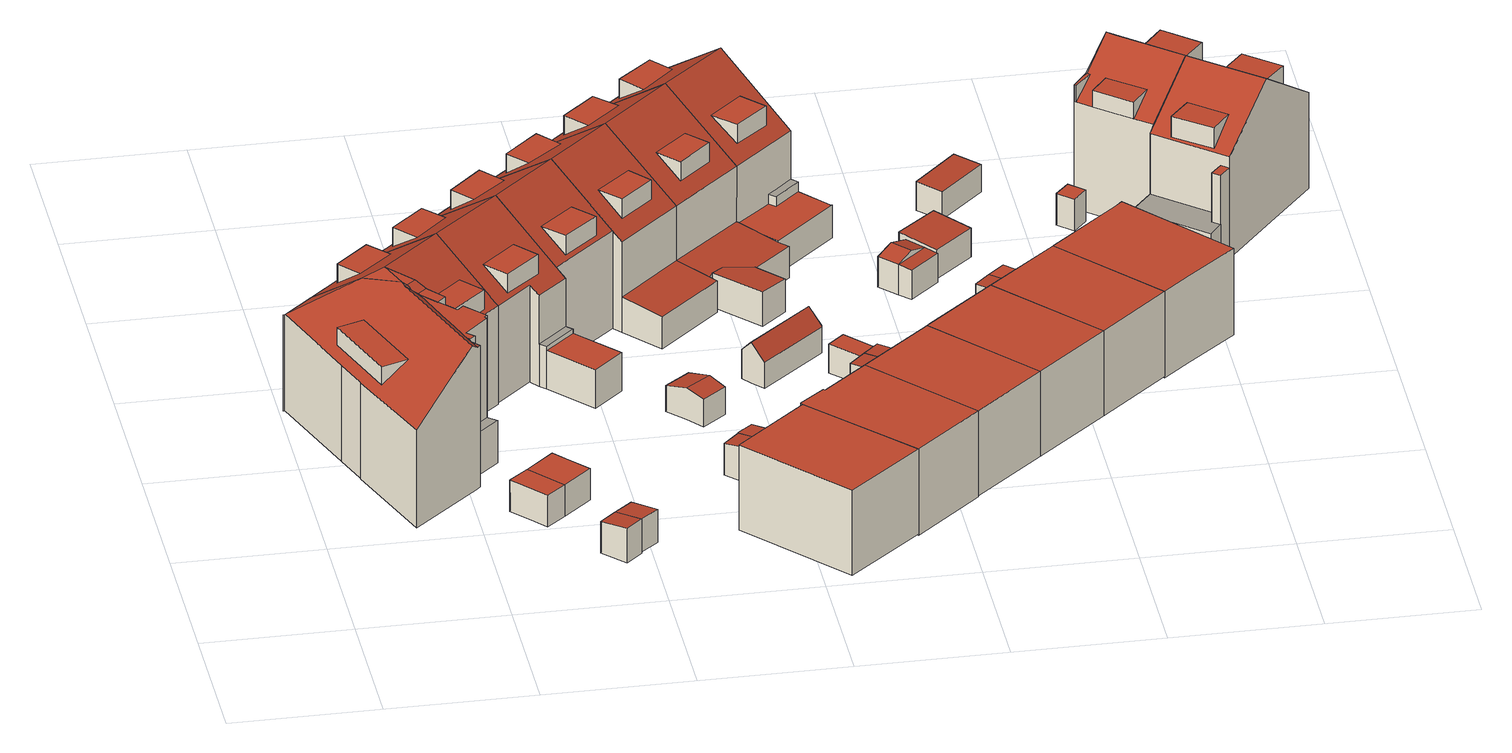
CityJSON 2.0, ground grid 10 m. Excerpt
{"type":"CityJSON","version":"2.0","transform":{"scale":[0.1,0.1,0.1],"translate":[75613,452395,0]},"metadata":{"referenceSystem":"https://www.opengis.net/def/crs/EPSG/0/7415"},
"CityObjects":{
"building1":{"type":"Building","attributes":{"Volume":797.19,"Dakoppervlakte":93.88,"Muuroppervlakte":385.9,"Vloeroppervlakte":90.24,"hoogte_Z_max_in_m_NAP":11.51,"GEB_DOEL":"woonfunctie","dateOfConstruction":"1925-01-01","measuredHeight":10.69},"children":["building1-1"],"geometry":[{"type":"Solid","lod":"2","boundaries":[[[[0,1,2,3,4,5,6,7,8,9,10,11,12,13,14,15,16,17,18,17,19,20,21,22,23]],[[24,25,26,27,28,29,30,31,32],[33,34,35,36]],[[37,38,39]],[[39,40,41,42,43,30,29,37]],[[41,44,45,46,47,48,49,50,42]],[[30,43,51]],[[51,31,30]],[[52,24,32,53,24]],[[54,55,56,57]],[[40,39,9,8]],[[8,7,55,44,41,40]],[[46,57,5,4,47]],[[48,47,4,3]],[[3,2,49,48]],[[2,1,50,49]],[[18,52,24,53,19,17]],[[52,18,17,16,25,24]],[[25,16,15,14,27,26]],[[27,14,13,28]],[[29,28,13,12,11,10,38,37]],[[9,39,38,10]],[[6,56,55,7]],[[5,57,56,6]],[[54,45,44,55]],[[45,54,57,46]],[[0,23,22,21,20,19,53,32,31,51,43,42,50,1]],[[58,59,34,33]],[[58,36,35,59]],[[59,35,34]],[[33,36,58]]]],"semantics":{"surfaces":[{"type":"GroundSurface"},{"type":"RoofSurface"},{"type":"OuterFloorSurface"},{"type":"WallSurface"}],"values":[[0,1,1,1,1,1,1,1,2,3,3,3,3,3,3,3,3,3,3,3,3,3,3,3,3,3,1,3,3,3]]}}]},
"building1-1":{"type":"BuildingInstallation","attributes":{"relationToConstruction":"outside"},"parents":["building1"],"geometry":[{"type":"MultiSurface","lod":"2","boundaries":[[[58,59,34,33]],[[58,36,35,59]],[[59,35,34]],[[33,36,58]]],"semantics":{"surfaces":[{"type":"RoofSurface"},{"type":"WallSurface"}],"values":[0,1,1,1]}}]},
"building2":{"type":"Building","attributes":{"Volume":562.42,"Dakoppervlakte":61.19,"Muuroppervlakte":282.62,"Vloeroppervlakte":61.86,"hoogte_Z_max_in_m_NAP":11.51,"GEB_DOEL":"woonfunctie","dateOfConstruction":"1925-01-01","measuredHeight":10.67},"children":["building2-1","building2-2"],"geometry":[{"type":"Solid","lod":"2","boundaries":[[[[23,22,21,20,19,60,61,62,63,64,0]],[[42,65,43]],[[65,66,67,51,43]],[[66,65,42,68,69]],[[70,71,72,73,74,75],[76,77,78,79]],[[31,75,32]],[[75,31,51,67]],[[75,74,80,53,32],[81,82,83,84]],[[42,0,64,68]],[[64,63,72,69,68]],[[63,62,73,72]],[[61,74,73,62]],[[51,31,21,22]],[[60,80,74,61]],[[19,53,80,60]],[[20,32,53,19]],[[43,51,22,23]],[[72,71,66,69]],[[71,70,67,66]],[[70,75,67]],[[43,23,0,42]],[[20,21,31,32]],[[85,76,79,86]],[[86,79,78]],[[85,86,78,77]],[[77,76,85]],[[81,84,87,88]],[[87,83,82,88]],[[82,81,88]],[[87,84,83]]]],"semantics":{"surfaces":[{"type":"GroundSurface"},{"type":"RoofSurface"},{"type":"WallSurface"}],"values":[[0,1,1,1,1,1,1,1,2,2,2,2,2,2,2,2,2,2,2,2,2,2,1,2,2,2,1,2,2,2]]}}]},
"building2-1":{"type":"BuildingInstallation","attributes":{"relationToConstruction":"outside"},"parents":["building2"],"geometry":[{"type":"MultiSurface","lod":"2","boundaries":[[[85,76,79,86]],[[86,79,78]],[[85,86,78,77]],[[77,76,85]]],"semantics":{"surfaces":[{"type":"RoofSurface"},{"type":"WallSurface"}],"values":[0,1,1,1]}}]},
"building2-2":{"type":"BuildingInstallation","attributes":{"relationToConstruction":"outside"},"parents":["building2"],"geometry":[{"type":"MultiSurface","lod":"2","boundaries":[[[81,84,87,88]],[[87,83,82,88]],[[82,81,88]],[[87,84,83]]],"semantics":{"surfaces":[{"type":"RoofSurface"},{"type":"WallSurface"}],"values":[0,1,1,1]}}]},
"building3":{"type":"Building","attributes":{"Volume":11.45,"Dakoppervlakte":5.06,"Muuroppervlakte":21.21,"Vloeroppervlakte":5.06,"hoogte_Z_max_in_m_NAP":3.1,"GEB_DOEL":"onbekend","dateOfConstruction":"1925-01-01","measuredHeight":2.26},"geometry":[{"type":"MultiSurface","lod":"2","boundaries":[[[89,90,91,92,93]],[[94,95,96,97,98]],[[90,94,98,91]],[[89,95,94,90]],[[95,89,93,92,97]],[[92,91,98,97]]],"semantics":{"surfaces":[{"type":"GroundSurface"},{"type":"RoofSurface"},{"type":"WallSurface"}],"values":[0,1,2,2,2,2]}}]},
"building4":{"type":"Building","attributes":{"Volume":17.36,"Dakoppervlakte":7.58,"Muuroppervlakte":25.32,"Vloeroppervlakte":7.58,"hoogte_Z_max_in_m_NAP":3.1,"GEB_DOEL":"onbekend","dateOfConstruction":"1925-01-01","measuredHeight":2.29},"geometry":[{"type":"Solid","lod":"2","boundaries":[[[[99,91,90,100,101]],[[98,102,103,104,94]],[[100,90,94,104]],[[90,91,98,94]],[[91,99,102,98]],[[102,99,101,100,104,103]]]],"semantics":{"surfaces":[{"type":"GroundSurface"},{"type":"RoofSurface"},{"type":"WallSurface"}],"values":[[0,1,2,2,2,2]]}}]},
"building5":{"type":"Building","attributes":{"Volume":7.4,"Dakoppervlakte":3.16,"Muuroppervlakte":16.95,"Vloeroppervlakte":3.14,"hoogte_Z_max_in_m_NAP":3.44,"GEB_DOEL":"onbekend","dateOfConstruction":"1925-01-01","measuredHeight":2.49},"geometry":[{"type":"Solid","lod":"2","boundaries":[[[[105,106,107,108]],[[109,110,111,112]],[[105,108,110,109]],[[110,108,107,111]],[[106,112,111,107]],[[106,105,109,112]]]],"semantics":{"surfaces":[{"type":"GroundSurface"},{"type":"RoofSurface"},{"type":"WallSurface"}],"values":[[0,1,2,2,2,2]]}}]},
"building6":{"type":"Building","attributes":{"Volume":7.31,"Dakoppervlakte":3.16,"Muuroppervlakte":16.76,"Vloeroppervlakte":3.14,"hoogte_Z_max_in_m_NAP":3.44,"GEB_DOEL":"onbekend","dateOfConstruction":"1925-01-01","measuredHeight":2.47},"geometry":[{"type":"Solid","lod":"2","boundaries":[[[[113,114,115,116]],[[112,117,118,109]],[[113,116,117,112]],[[116,115,118,117]],[[118,115,114,109]],[[109,114,113,112]]]],"semantics":{"surfaces":[{"type":"GroundSurface"},{"type":"RoofSurface"},{"type":"WallSurface"}],"values":[[0,1,2,2,2,2]]}}]},
"building7":{"type":"Building","attributes":{"Volume":586.95,"Dakoppervlakte":72.26,"Muuroppervlakte":296.05,"Vloeroppervlakte":74.34,"hoogte_Z_max_in_m_NAP":11.51,"GEB_DOEL":"woonfunctie","dateOfConstruction":"1925-01-01","measuredHeight":10.62},"children":["building7-1","building7-2"],"geometry":[{"type":"Solid","lod":"2","boundaries":[[[[119,120,121,122,123,124,125,126,127,128,129,130,131,132]],[[133,134,74,73,135,136,137],[138,139,140,141]],[[74,134,142,143,80],[144,145,146,147]],[[148,149,150,151]],[[152,153,154,155]],[[142,129,128,127,80,143]],[[74,80,127,126,125,73]],[[124,123,152,136,135]],[[132,131,133,137,155]],[[131,130,134,133]],[[121,120,150,149]],[[130,129,142,134]],[[121,149,148,122]],[[155,154,151,119,132]],[[153,152,123,122,148]],[[154,153,148,151]],[[155,137,136,152]],[[150,120,119,151]],[[73,125,124,135]],[[156,141,140,157]],[[157,140,139]],[[139,138,156,157]],[[156,138,141]],[[158,144,147,159]],[[159,147,146]],[[158,159,146,145]],[[158,145,144]]]],"semantics":{"surfaces":[{"type":"GroundSurface"},{"type":"RoofSurface"},{"type":"OuterFloorSurface"},{"type":"WallSurface"}],"values":[[0,1,1,1,2,3,3,3,3,3,3,3,3,3,3,3,3,3,3,1,3,3,3,1,3,3,3]]}}]},
"building7-1":{"type":"BuildingInstallation","attributes":{"relationToConstruction":"outside"},"parents":["building7"],"geometry":[{"type":"MultiSurface","lod":"2","boundaries":[[[156,141,140,157]],[[157,140,139]],[[139,138,156,157]],[[156,138,141]]],"semantics":{"surfaces":[{"type":"RoofSurface"},{"type":"WallSurface"}],"values":[0,1,1,1]}}]},
"building7-2":{"type":"BuildingInstallation","attributes":{"relationToConstruction":"outside"},"parents":["building7"],"geometry":[{"type":"MultiSurface","lod":"2","boundaries":[[[158,144,147,159]],[[159,147,146]],[[158,159,146,145]],[[158,145,144]]],"semantics":{"surfaces":[{"type":"RoofSurface"},{"type":"WallSurface"}],"values":[0,1,1,1]}}]},
"building8":{"type":"Building","attributes":{"Volume":515.43,"Dakoppervlakte":56.52,"Muuroppervlakte":257.95,"Vloeroppervlakte":57.56,"hoogte_Z_max_in_m_NAP":11.51,"GEB_DOEL":"woonfunctie","dateOfConstruction":"1925-01-01","measuredHeight":10.62},"children":["building8-1","building8-2"],"geometry":[{"type":"Solid","lod":"2","boundaries":[[[[160,161,162,131,130,129]],[[163,164,142,134],[165,166,167,168]],[[134,133,169,163],[170,171,172,173]],[[169,133,131,162]],[[169,162,161,163]],[[134,142,129,130,131,133]],[[129,142,164,160]],[[161,160,164,163]],[[165,168,174,175]],[[167,166,175,174]],[[166,165,175]],[[174,168,167]],[[173,176,177,170]],[[176,173,172]],[[172,171,177,176]],[[177,171,170]]]],"semantics":{"surfaces":[{"type":"GroundSurface"},{"type":"RoofSurface"},{"type":"WallSurface"}],"values":[[0,1,1,2,2,2,2,2,1,2,2,2,1,2,2,2]]}}]},
"building8-1":{"type":"BuildingInstallation","attributes":{"relationToConstruction":"outside"},"parents":["building8"],"geometry":[{"type":"MultiSurface","lod":"2","boundaries":[[[165,168,174,175]],[[167,166,175,174]],[[166,165,175]],[[174,168,167]]],"semantics":{"surfaces":[{"type":"RoofSurface"},{"type":"WallSurface"}],"values":[0,1,1,1]}}]},
"building8-2":{"type":"BuildingInstallation","attributes":{"relationToConstruction":"outside"},"parents":["building8"],"geometry":[{"type":"MultiSurface","lod":"2","boundaries":[[[173,176,177,170]],[[176,173,172]],[[172,171,177,176]],[[177,171,170]]],"semantics":{"surfaces":[{"type":"RoofSurface"},{"type":"WallSurface"}],"values":[0,1,1,1]}}]},
"building9":{"type":"Building","attributes":{"Volume":7.68,"Dakoppervlakte":3.23,"Muuroppervlakte":17.48,"Vloeroppervlakte":3.21,"hoogte_Z_max_in_m_NAP":3.45,"GEB_DOEL":"onbekend","dateOfConstruction":"1925-01-01","measuredHeight":2.52},"geometry":[{"type":"Solid","lod":"2","boundaries":[[[[178,179,180,181]],[[182,183,184,185]],[[181,183,182,178]],[[183,181,180,184]],[[179,185,184,180]],[[179,178,182,185]]]],"semantics":{"surfaces":[{"type":"GroundSurface"},{"type":"RoofSurface"},{"type":"WallSurface"}],"values":[[0,1,2,2,2,2]]}}]},
"building10":{"type":"Building","attributes":{"Volume":13.86,"Dakoppervlakte":6.68,"Muuroppervlakte":21.24,"Vloeroppervlakte":6.46,"hoogte_Z_max_in_m_NAP":3.13,"GEB_DOEL":"onbekend","dateOfConstruction":"1925-01-01","measuredHeight":2.35},"geometry":[{"type":"Solid","lod":"2","boundaries":[[[[186,187,188,189,190,191]],[[192,193,194,195]],[[196,197,194,193]],[[186,197,196,187]],[[192,195,190,189]],[[188,193,192,189]],[[197,186,191,190,195,194]],[[188,187,196,193]]]],"semantics":{"surfaces":[{"type":"GroundSurface"},{"type":"RoofSurface"},{"type":"WallSurface"}],"values":[[0,1,1,2,2,2,2,2]]}}]},
"building11":{"type":"Building","attributes":{"Volume":367.66,"Dakoppervlakte":58.71,"Muuroppervlakte":194.77,"Vloeroppervlakte":58.71,"hoogte_Z_max_in_m_NAP":7.23,"GEB_DOEL":"woonfunctie","dateOfConstruction":"1925-01-01","measuredHeight":6.26},"geometry":[{"type":"Solid","lod":"2","boundaries":[[[[198,199,200,201,202]],[[203,204,205,206,207]],[[202,201,206,205]],[[203,199,198,204]],[[202,205,204,198]],[[201,200,199,203,207,206]]]],"semantics":{"surfaces":[{"type":"GroundSurface"},{"type":"RoofSurface"},{"type":"WallSurface"}],"values":[[0,1,2,2,2,2]]}}]},
"building12":{"type":"Building","attributes":{"Volume":572.37,"Dakoppervlakte":77.19,"Muuroppervlakte":277.57,"Vloeroppervlakte":77.88,"hoogte_Z_max_in_m_NAP":11.51,"GEB_DOEL":"woonfunctie","dateOfConstruction":"1925-01-01","measuredHeight":10.62},"children":["building12-1","building12-2"],"geometry":[{"type":"Solid","lod":"2","boundaries":[[[[208,209,210,211,212,162,161,160,213,214]],[[215,216,164,163],[217,218,219,220]],[[163,169,221,222,215],[223,224,225,226]],[[227,228,229,230,231]],[[160,164,216,213]],[[164,160,161,163]],[[227,212,211,228]],[[229,228,211,210]],[[162,212,227,221,169]],[[230,209,208,231]],[[231,222,221,227]],[[229,210,209,230]],[[162,169,163,161]],[[222,231,208,214,213,216,215]],[[232,217,220,233]],[[233,220,219]],[[232,233,219,218]],[[232,218,217]],[[226,234,235,223]],[[234,226,225]],[[225,224,235,234]],[[224,223,235]]]],"semantics":{"surfaces":[{"type":"GroundSurface"},{"type":"RoofSurface"},{"type":"WallSurface"}],"values":[[0,1,1,1,2,2,2,2,2,2,2,2,2,2,1,2,2,2,1,2,2,2]]}}]},
"building12-1":{"type":"BuildingInstallation","attributes":{"relationToConstruction":"outside"},"parents":["building12"],"geometry":[{"type":"MultiSurface","lod":"2","boundaries":[[[232,217,220,233]],[[233,220,219]],[[232,233,219,218]],[[232,218,217]]],"semantics":{"surfaces":[{"type":"RoofSurface"},{"type":"WallSurface"}],"values":[0,1,1,1]}}]},
"building12-2":{"type":"BuildingInstallation","attributes":{"relationToConstruction":"outside"},"parents":["building12"],"geometry":[{"type":"MultiSurface","lod":"2","boundaries":[[[226,234,235,223]],[[234,226,225]],[[225,224,235,234]],[[224,223,235]]],"semantics":{"surfaces":[{"type":"RoofSurface"},{"type":"WallSurface"}],"values":[0,1,1,1]}}]},
"building13":{"type":"Building","attributes":{"Volume":382.63,"Dakoppervlakte":65.93,"Muuroppervlakte":221.67,"Vloeroppervlakte":69.33,"hoogte_Z_max_in_m_NAP":7.23,"GEB_DOEL":"woonfunctie","dateOfConstruction":"1925-01-01","measuredHeight":6.36},"geometry":[{"type":"Solid","lod":"2","boundaries":[[[[178,236,237,238,239,240,241,242,243,244,245,246,247,248,179,249]],[[250,251,252,253,254,204,203]],[[255,256,257,258,259,260]],[[261,260,259,262]],[[263,264,182,265,266]],[[203,204,254,262,247,246,245]],[[203,245,244,250]],[[250,244,243,251]],[[251,243,242,252]],[[253,252,242,241,261]],[[261,241,240,239,255,260]],[[256,255,239,238]],[[257,249,179,258]],[[179,248,259,258]],[[182,178,249,257,265]],[[266,256,238,237,263]],[[236,264,263,237]],[[236,178,182,264]],[[266,265,257,256]],[[254,253,261,262]],[[262,259,248,247]]]],"semantics":{"surfaces":[{"type":"GroundSurface"},{"type":"RoofSurface"},{"type":"WallSurface"}],"values":[[0,1,1,1,1,2,2,2,2,2,2,2,2,2,2,2,2,2,2,2,2]]}}]},
"building14":{"type":"Building","attributes":{"Volume":665.83,"Dakoppervlakte":98.69,"Muuroppervlakte":302.09,"Vloeroppervlakte":97.66,"hoogte_Z_max_in_m_NAP":11.51,"GEB_DOEL":"woonfunctie","dateOfConstruction":"1925-01-01","measuredHeight":10.61},"children":["building14-1","building14-2"],"geometry":[{"type":"Solid","lod":"2","boundaries":[[[[214,213,267,268,269,270,271,272,273,274,275,209,208]],[[215,222,276,277],[278,279,280,281]],[[277,282,216,215],[283,284,285,286]],[[230,287,288,289,290,291,292,231]],[[293,294,295,288,296]],[[215,216,213,214,208,231,222]],[[276,292,269,268,277]],[[231,208,209,230]],[[290,289,272,271]],[[271,270,291,290]],[[291,270,269,292]],[[296,287,275,274,293]],[[213,216,282,267]],[[295,294,273,272,289]],[[295,289,288]],[[288,287,296]],[[292,276,222,231]],[[274,273,294,293]],[[268,267,282,277]],[[209,275,287,230]],[[278,281,297,298]],[[297,281,280]],[[298,297,280,279]],[[298,279,278]],[[283,286,299,300]],[[299,286,285]],[[285,284,300,299]],[[284,283,300]]]],"semantics":{"surfaces":[{"type":"GroundSurface"},{"type":"RoofSurface"},{"type":"WallSurface"}],"values":[[0,1,1,1,1,2,2,2,2,2,2,2,2,2,2,2,2,2,2,2,1,2,2,2,1,2,2,2]]}}]},
"building14-1":{"type":"BuildingInstallation","attributes":{"relationToConstruction":"outside"},"parents":["building14"],"geometry":[{"type":"MultiSurface","lod":"2","boundaries":[[[278,281,297,298]],[[297,281,280]],[[298,297,280,279]],[[298,279,278]]],"semantics":{"surfaces":[{"type":"RoofSurface"},{"type":"WallSurface"}],"values":[0,1,1,1]}}]},
"building14-2":{"type":"BuildingInstallation","attributes":{"relationToConstruction":"outside"},"parents":["building14"],"geometry":[{"type":"MultiSurface","lod":"2","boundaries":[[[283,286,299,300]],[[299,286,285]],[[285,284,300,299]],[[284,283,300]]],"semantics":{"surfaces":[{"type":"RoofSurface"},{"type":"WallSurface"}],"values":[0,1,1,1]}}]},
"building15":{"type":"Building","attributes":{"Volume":26.99,"Dakoppervlakte":14.9,"Muuroppervlakte":32.66,"Vloeroppervlakte":10.81,"hoogte_Z_max_in_m_NAP":3.76,"GEB_DOEL":"onbekend","dateOfConstruction":"1925-01-01","measuredHeight":2.96},"geometry":[{"type":"Solid","lod":"2","boundaries":[[[[301,302,303,304,305,306]],[[307,308,309,310,311]],[[312,310,309,313]],[[303,302,312,313]],[[306,305,307,311]],[[309,308,307,305,304]],[[301,306,311,310,312,302]],[[304,303,313,309]]]],"semantics":{"surfaces":[{"type":"GroundSurface"},{"type":"RoofSurface"},{"type":"WallSurface"}],"values":[[0,1,1,2,2,2,2,2]]}}]},
"building16":{"type":"Building","attributes":{"Volume":8.24,"Dakoppervlakte":3.65,"Muuroppervlakte":17.49,"Vloeroppervlakte":3.63,"hoogte_Z_max_in_m_NAP":3.38,"GEB_DOEL":"onbekend","dateOfConstruction":"1925-01-01","measuredHeight":2.38},"geometry":[{"type":"Solid","lod":"2","boundaries":[[[[314,315,316,317]],[[318,319,320,321]],[[314,317,319,318]],[[320,319,317,316]],[[315,321,320,316]],[[314,318,321,315]]]],"semantics":{"surfaces":[{"type":"GroundSurface"},{"type":"RoofSurface"},{"type":"WallSurface"}],"values":[[0,1,2,2,2,2]]}}]},
"building17":{"type":"Building","attributes":{"Volume":16.43,"Dakoppervlakte":7.31,"Muuroppervlakte":29.77,"Vloeroppervlakte":7.29,"hoogte_Z_max_in_m_NAP":3.38,"GEB_DOEL":"onbekend","dateOfConstruction":"1925-01-01","measuredHeight":2.55},"geometry":[{"type":"Solid","lod":"2","boundaries":[[[[322,323,324,325,326,327]],[[328,329,330,331]],[[318,321,332,333]],[[328,325,324,329]],[[329,324,323,330]],[[330,323,322,331]],[[322,318,331]],[[321,318,322,327]],[[327,326,332,321]],[[325,328,333,332,326]],[[331,318,333,328]]]],"semantics":{"surfaces":[{"type":"GroundSurface"},{"type":"RoofSurface"},{"type":"WallSurface"}],"values":[[0,1,1,2,2,2,2,2,2,2,2]]}}]},
"building18":{"type":"Building","attributes":{"Volume":579.61,"Dakoppervlakte":76.73,"Muuroppervlakte":281.1,"Vloeroppervlakte":78.54,"hoogte_Z_max_in_m_NAP":11.51,"GEB_DOEL":"woonfunctie","dateOfConstruction":"1925-01-01","measuredHeight":10.64},"children":["building18-1","building18-2"],"geometry":[{"type":"Solid","lod":"2","boundaries":[[[[334,335,336,337,270,269,268,267,338,339]],[[340,277,276,341],[342,343,344,345]],[[340,346,282,277],[347,348,349,350]],[[351,352,353,354,355,356,357]],[[358,359,360,361]],[[338,267,282,346]],[[362,334,339,340,341,361]],[[352,269,270,353]],[[354,353,270,337]],[[354,337,336,355]],[[339,338,346,340]],[[360,356,362,361]],[[359,358,351,357]],[[356,360,359,357]],[[276,352,351,358,361,341]],[[355,336,335,334,362,356]],[[277,282,267,268,269,352,276]],[[342,345,363,364]],[[363,345,344]],[[344,343,364,363]],[[364,343,342]],[[347,350,365,366]],[[365,350,349]],[[366,365,349,348]],[[348,347,366]]]],"semantics":{"surfaces":[{"type":"GroundSurface"},{"type":"RoofSurface"},{"type":"OuterFloorSurface"},{"type":"WallSurface"}],"values":[[0,1,1,1,2,3,3,3,3,3,3,3,3,3,3,3,3,1,3,3,3,1,3,3,3]]}}]},
"building18-1":{"type":"BuildingInstallation","attributes":{"relationToConstruction":"outside"},"parents":["building18"],"geometry":[{"type":"MultiSurface","lod":"2","boundaries":[[[342,345,363,364]],[[363,345,344]],[[344,343,364,363]],[[364,343,342]]],"semantics":{"surfaces":[{"type":"RoofSurface"},{"type":"WallSurface"}],"values":[0,1,1,1]}}]},
"building18-2":{"type":"BuildingInstallation","attributes":{"relationToConstruction":"outside"},"parents":["building18"],"geometry":[{"type":"MultiSurface","lod":"2","boundaries":[[[347,350,365,366]],[[365,350,349]],[[366,365,349,348]],[[348,347,366]]],"semantics":{"surfaces":[{"type":"RoofSurface"},{"type":"WallSurface"}],"values":[0,1,1,1]}}]},
"building19":{"type":"Building","attributes":{"Volume":353.95,"Dakoppervlakte":56.6,"Muuroppervlakte":191.51,"Vloeroppervlakte":56.6,"hoogte_Z_max_in_m_NAP":7.23,"GEB_DOEL":"woonfunctie","dateOfConstruction":"1925-01-01","measuredHeight":6.25},"geometry":[{"type":"Solid","lod":"2","boundaries":[[[[367,368,369,370]],[[250,371,372,251]],[[371,250,367,370]],[[369,372,371,370]],[[368,251,372,369]],[[251,368,367,250]]]],"semantics":{"surfaces":[{"type":"GroundSurface"},{"type":"RoofSurface"},{"type":"WallSurface"}],"values":[[0,1,2,2,2,2]]}}]},
"building20":{"type":"Building","attributes":{"Volume":360.31,"Dakoppervlakte":57.75,"Muuroppervlakte":192.6,"Vloeroppervlakte":57.75,"hoogte_Z_max_in_m_NAP":7.23,"GEB_DOEL":"woonfunctie","dateOfConstruction":"1925-01-01","measuredHeight":6.24},"geometry":[{"type":"Solid","lod":"2","boundaries":[[[[370,369,373,374,375]],[[376,372,371,377,378]],[[370,375,377,371]],[[374,378,377,375]],[[378,374,373,369,372,376]],[[369,370,371,372]]]],"semantics":{"surfaces":[{"type":"GroundSurface"},{"type":"RoofSurface"},{"type":"WallSurface"}],"values":[[0,1,2,2,2,2]]}}]},
"building21":{"type":"Building","attributes":{"Volume":16.54,"Dakoppervlakte":7.21,"Muuroppervlakte":24.54,"Vloeroppervlakte":7.05,"hoogte_Z_max_in_m_NAP":3.38,"GEB_DOEL":"onbekend","dateOfConstruction":"1925-01-01","measuredHeight":2.62},"geometry":[{"type":"Solid","lod":"2","boundaries":[[[[379,380,381,382,383,384,385]],[[386,387,388,389]],[[390,391,392,388]],[[390,387,393,391]],[[380,379,389,388]],[[385,386,389,379]],[[381,392,391,382]],[[381,380,388,392]],[[387,384,383,393]],[[383,382,391,393]],[[387,390,388]],[[386,385,384,387]]]],"semantics":{"surfaces":[{"type":"GroundSurface"},{"type":"RoofSurface"},{"type":"WallSurface"}],"values":[[0,1,1,1,2,2,2,2,2,2,2,2]]}}]},
"building22":{"type":"Building","attributes":{"Volume":22.57,"Dakoppervlakte":10.3,"Muuroppervlakte":28.24,"Vloeroppervlakte":10.26,"hoogte_Z_max_in_m_NAP":3.14,"GEB_DOEL":"onbekend","dateOfConstruction":"1925-01-01","measuredHeight":2.34},"geometry":[{"type":"Solid","lod":"2","boundaries":[[[[394,395,396,397]],[[398,399,400,401]],[[398,396,395,399]],[[394,400,399,395]],[[400,394,397,401]],[[401,397,396,398]]]],"semantics":{"surfaces":[{"type":"GroundSurface"},{"type":"RoofSurface"},{"type":"WallSurface"}],"values":[[0,1,2,2,2,2]]}}]},
"building23":{"type":"Building","attributes":{"Volume":7.51,"Dakoppervlakte":3.3,"Muuroppervlakte":16.95,"Vloeroppervlakte":3.29,"hoogte_Z_max_in_m_NAP":3.34,"GEB_DOEL":"onbekend","dateOfConstruction":"1925-01-01","measuredHeight":2.37},"geometry":[{"type":"Solid","lod":"2","boundaries":[[[[402,403,404,405]],[[406,407,408,409]],[[404,403,407,406]],[[408,407,403,402]],[[405,409,408,402]],[[405,404,406,409]]]],"semantics":{"surfaces":[{"type":"GroundSurface"},{"type":"RoofSurface"},{"type":"WallSurface"}],"values":[[0,1,2,2,2,2]]}}]},
"building24":{"type":"Building","attributes":{"Volume":353.43,"Dakoppervlakte":56.51,"Muuroppervlakte":191.33,"Vloeroppervlakte":56.51,"hoogte_Z_max_in_m_NAP":7.23,"GEB_DOEL":"woonfunctie","dateOfConstruction":"1925-01-01","measuredHeight":6.25},"geometry":[{"type":"Solid","lod":"2","boundaries":[[[[410,411,375,374]],[[412,378,377,413]],[[413,377,375,411]],[[413,411,410,412]],[[374,378,412,410]],[[378,374,375,377]]]],"semantics":{"surfaces":[{"type":"GroundSurface"},{"type":"RoofSurface"},{"type":"WallSurface"}],"values":[[0,1,2,2,2,2]]}}]},
"building25":{"type":"Building","attributes":{"Volume":7.8,"Dakoppervlakte":3.3,"Muuroppervlakte":17.62,"Vloeroppervlakte":3.29,"hoogte_Z_max_in_m_NAP":3.34,"GEB_DOEL":"onbekend","dateOfConstruction":"1925-01-01","measuredHeight":2.46},"geometry":[{"type":"Solid","lod":"2","boundaries":[[[[414,415,416,417]],[[406,409,418,419]],[[409,406,414,417]],[[417,416,418,409]],[[418,416,415,419]],[[415,414,406,419]]]],"semantics":{"surfaces":[{"type":"GroundSurface"},{"type":"RoofSurface"},{"type":"WallSurface"}],"values":[[0,1,2,2,2,2]]}}]},
"building26":{"type":"Building","attributes":{"Volume":17.66,"Dakoppervlakte":8.56,"Muuroppervlakte":25.65,"Vloeroppervlakte":8.55,"hoogte_Z_max_in_m_NAP":3.01,"GEB_DOEL":"onbekend","dateOfConstruction":"1925-01-01","measuredHeight":2.13},"geometry":[{"type":"Solid","lod":"2","boundaries":[[[[420,421,422,423]],[[424,425,426,427]],[[425,424,420,423]],[[423,422,426,425]],[[426,422,421,427]],[[421,420,424,427]]]],"semantics":{"surfaces":[{"type":"GroundSurface"},{"type":"RoofSurface"},{"type":"WallSurface"}],"values":[[0,1,2,2,2,2]]}}]},
"building27":{"type":"Building","attributes":{"Volume":393.9,"Dakoppervlakte":62.31,"Muuroppervlakte":201.45,"Vloeroppervlakte":62.31,"hoogte_Z_max_in_m_NAP":7.23,"GEB_DOEL":"woonfunctie","dateOfConstruction":"1925-01-01","measuredHeight":6.32},"geometry":[{"type":"Solid","lod":"2","boundaries":[[[[428,429,430,431,432,433,434,435]],[[436,412,413,437,438,439,440,441]],[[437,413,432,431,430,429,439,438]],[[439,429,428,440]],[[433,412,436,441,440,428,435,434]],[[433,432,413,412]]]],"semantics":{"surfaces":[{"type":"GroundSurface"},{"type":"RoofSurface"},{"type":"WallSurface"}],"values":[[0,1,2,2,2,2]]}}]},
"building28":{"type":"Building","attributes":{"Volume":4.38,"Dakoppervlakte":1.87,"Muuroppervlakte":12.79,"Vloeroppervlakte":1.87,"hoogte_Z_max_in_m_NAP":3.31,"GEB_DOEL":"onbekend","dateOfConstruction":"1925-01-01","measuredHeight":2.33},"geometry":[{"type":"Solid","lod":"2","boundaries":[[[[442,443,444,445]],[[446,447,448,449]],[[444,447,446,445]],[[444,443,448,447]],[[442,449,448,443]],[[442,445,446,449]]]],"semantics":{"surfaces":[{"type":"GroundSurface"},{"type":"RoofSurface"},{"type":"WallSurface"}],"values":[[0,1,2,2,2,2]]}}]},
"building29":{"type":"Building","attributes":{"Volume":8.51,"Dakoppervlakte":3.32,"Muuroppervlakte":24.81,"Vloeroppervlakte":3.32,"hoogte_Z_max_in_m_NAP":3.49,"GEB_DOEL":"onbekend","dateOfConstruction":"2014-01-01","measuredHeight":2.56},"geometry":[{"type":"Solid","lod":"2","boundaries":[[[[450,451,452,453]],[[454,455,456,457]],[[455,454,450,453]],[[453,452,456,455]],[[457,456,452,451]],[[457,451,450,454]]]],"semantics":{"surfaces":[{"type":"GroundSurface"},{"type":"RoofSurface"},{"type":"WallSurface"}],"values":[[0,1,2,2,2,2]]}}]},
"building30":{"type":"Building","attributes":{"Volume":496.37,"Dakoppervlakte":57.82,"Muuroppervlakte":262.06,"Vloeroppervlakte":54.08,"hoogte_Z_max_in_m_NAP":11.64,"GEB_DOEL":"woonfunctie","dateOfConstruction":"1925-01-01","measuredHeight":10.74},"children":["building30-1"],"geometry":[{"type":"Solid","lod":"2","boundaries":[[[[458,459,460,461,462,463,464,465,466,467,468]],[[469,470,471,472]],[[472,471,473,474,475,476,477,478,479,480]],[[481,480,479,482,483],[484,485,486,487]],[[476,475,488,489]],[[481,483,482,460,459,458]],[[464,463,462,478,477,474,473,490,466,465]],[[479,478,462,461]],[[472,490,469]],[[469,490,473,470]],[[470,473,471]],[[489,488,474,477]],[[477,476,489]],[[475,474,488]],[[461,460,482,479]],[[480,481,458,468,467,466,490,472]],[[491,487,486,492]],[[492,486,485]],[[491,492,485,484]],[[491,484,487]]]],"semantics":{"surfaces":[{"type":"GroundSurface"},{"type":"RoofSurface"},{"type":"WallSurface"}],"values":[[0,1,1,1,1,2,2,2,2,2,2,2,2,2,2,2,1,2,2,2]]}}]},
"building30-1":{"type":"BuildingInstallation","attributes":{"relationToConstruction":"outside"},"parents":["building30"],"geometry":[{"type":"MultiSurface","lod":"2","boundaries":[[[491,487,486,492]],[[492,486,485]],[[491,492,485,484]],[[491,484,487]]],"semantics":{"surfaces":[{"type":"RoofSurface"},{"type":"WallSurface"}],"values":[0,1,1,1]}}]},
"building31":{"type":"Building","attributes":{"Volume":579.71,"Dakoppervlakte":62.49,"Muuroppervlakte":302.03,"Vloeroppervlakte":76.88,"hoogte_Z_max_in_m_NAP":11.64,"GEB_DOEL":"woonfunctie","dateOfConstruction":"1925-01-01","measuredHeight":10.74},"children":["building31-1","building31-2"],"geometry":[{"type":"Solid","lod":"2","boundaries":[[[[460,493,494,495,496,497,450,453,498,499,500,501,502,503,504,505,462,461]],[[506,479,478,507,508],[509,510,511,512]],[[479,506,513,514,482],[515,516,517,518]],[[519,520,521,522]],[[523,524,525,526,527]],[[528,529,530,531]],[[532,533,534,535,536,537,538]],[[507,478,462,505,532]],[[513,506,508,519,496,495,494]],[[482,514,513,494,493,460]],[[461,479,482,460]],[[450,497,536,535]],[[505,504,530,533,532]],[[521,537,536,522]],[[521,520,538,537]],[[525,501,500,526]],[[500,499,527,526]],[[461,462,478,479]],[[501,525,524,502]],[[528,527,499,498,529]],[[503,523,531,530,504]],[[523,527,528,531]],[[534,533,530,529,498,453,450,535]],[[532,538,520,519,508,507]],[[503,502,524,523]],[[522,536,497,496,519]],[[512,511,539,540]],[[539,511,510]],[[539,510,509,540]],[[540,509,512]],[[541,515,518,542]],[[542,518,517]],[[541,542,517,516]],[[541,516,515]]]],"semantics":{"surfaces":[{"type":"GroundSurface"},{"type":"RoofSurface"},{"type":"OuterFloorSurface"},{"type":"WallSurface"}],"values":[[0,1,1,1,1,1,2,3,3,3,3,3,3,3,3,3,3,3,3,3,3,3,3,3,3,3,1,3,3,3,1,3,3,3]]}}]},
"building31-1":{"type":"BuildingInstallation","attributes":{"relationToConstruction":"outside"},"parents":["building31"],"geometry":[{"type":"MultiSurface","lod":"2","boundaries":[[[512,511,539,540]],[[539,511,510]],[[539,510,509,540]],[[540,509,512]]],"semantics":{"surfaces":[{"type":"RoofSurface"},{"type":"WallSurface"}],"values":[0,1,1,1]}}]},
"building31-2":{"type":"BuildingInstallation","attributes":{"relationToConstruction":"outside"},"parents":["building31"],"geometry":[{"type":"MultiSurface","lod":"2","boundaries":[[[541,515,518,542]],[[542,518,517]],[[541,542,517,516]],[[541,516,515]]],"semantics":{"surfaces":[{"type":"RoofSurface"},{"type":"WallSurface"}],"values":[0,1,1,1]}}]}
},
"vertices":[
[82,227,8],[102,205,8],[106,209,8],[119,195,8],[117,193,8],[118,191,8],[124,186,8],[107,171,8],[102,167,8],[103,165,8],[108,159,8],[106,157,8],[102,153,8],[60,116,8],[36,182,8],[36,183,8],[28,205,8],[4,273,8],[3,273,8],[24,291,8],[51,261,8],[72,238,8],[75,234,8],[78,231,8],[4,273,78],[28,205,78],[36,183,78],[36,182,78],[60,116,79],[102,153,115],[73,233,115],[72,238,115],[51,261,107],[46,228,96],[65,175,96],[47,169,83],[28,222,83],[106,157,111],[108,159,111],[103,165,111],[102,167,112],[102,167,111],[82,227,111],[78,231,112],[107,171,111],[102,176,111],[118,191,111],[117,193,111],[119,195,111],[106,209,111],[102,205,111],[75,234,115],[3,273,78],[24,291,78],[102,176,39],[107,171,39],[124,186,39],[118,191,39],[28,222,96],[47,169,96],
[69,332,8],[104,293,8],[137,257,8],[97,222,8],[91,216,8],[81,229,111],[87,234,111],[81,239,115],[91,216,111],[97,222,111],[81,239,97],[87,234,92],[97,222,80],[137,257,80],[104,293,115],[65,258,115],[114,266,96],[127,251,82],[105,232,82],[92,246,96],[69,332,78],[54,285,96],[42,299,82],[64,319,82],[77,305,96],[127,251,96],[105,232,96],[64,319,96],[42,299,96],
[121,126,8],[134,137,8],[154,114,8],[141,103,8],[131,115,8],[134,137,31],[121,126,31],[131,115,31],[141,103,31],[154,114,31],
[173,131,8],[153,154,8],[163,142,8],[173,131,31],[163,142,31],[153,154,31],
[179,74,9],[193,59,9],[182,49,9],[168,64,9],[179,74,32],[168,64,32],[182,49,34],[193,59,34],
[193,59,10],[179,74,10],[191,84,10],[205,69,10],[205,69,34],[191,84,32],
[190,287,9],[216,258,9],[196,240,9],[170,269,9],[166,273,9],[161,279,9],[137,257,9],[104,293,9],[69,332,9],[112,370,9],[114,372,9],[149,333,9],[181,297,9],[186,291,9],[181,297,80],[149,333,115],[161,279,80],[166,273,75],[186,291,75],[168,288,82],[145,268,82],[132,282,96],[155,303,96],[114,372,78],[112,370,78],[97,322,96],[84,337,82],[106,357,82],[119,343,96],[170,269,37],[196,240,37],[216,258,37],[190,287,37],[166,273,40],[170,269,40],[190,287,40],[186,291,40],[168,288,96],[145,268,96],[84,337,96],[106,357,96],
[156,410,9],[191,371,9],[224,335,9],[191,371,115],[156,410,78],[140,362,96],[128,376,82],[150,397,82],[163,382,96],[224,335,80],[199,342,96],[212,328,82],[189,308,82],[176,322,96],[150,397,96],[128,376,96],[189,308,96],[212,328,96],
[272,156,9],[287,139,9],[276,130,9],[261,145,9],[272,156,32],[261,145,32],[276,130,35],[287,139,35],
[239,230,8],[256,243,8],[267,231,8],[275,220,8],[259,207,8],[250,218,8],[275,220,28],[267,231,31],[250,218,31],[259,207,28],[256,243,27],[239,230,27],
[306,117,10],[368,50,10],[347,32,10],[318,7,10],[258,75,10],[368,50,72],[306,117,72],[258,75,72],[318,7,72],[347,32,72],
[270,367,9],[288,347,9],[292,343,9],[250,305,9],[229,329,9],[197,447,9],[232,408,9],[232,408,115],[197,447,78],[182,400,96],[170,414,82],[193,435,82],[206,420,96],[229,329,75],[270,367,75],[242,380,96],[254,366,82],[232,346,82],[219,360,96],[229,329,35],[250,305,32],[292,343,32],[288,347,33],[270,367,35],[170,414,96],[193,435,96],[232,346,96],[254,366,96],
[272,157,9],[282,165,9],[298,149,9],[304,154,9],[316,140,9],[322,133,9],[323,132,9],[353,158,9],[413,90,9],[368,50,9],[306,117,9],[305,119,9],[299,125,9],[286,139,9],[413,90,72],[353,158,72],[323,132,72],[322,133,72],[305,119,72],[304,154,32],[298,149,32],[286,139,32],[287,139,32],[299,125,41],[316,140,41],[322,133,41],[305,119,41],[282,165,32],[272,157,32],[286,139,34],[298,149,34],
[243,488,9],[278,450,9],[316,408,9],[338,383,9],[344,377,9],[318,354,9],[334,336,9],[317,321,9],[290,350,9],[316,408,75],[278,450,115],[285,419,96],[298,405,82],[276,385,82],[263,399,96],[243,488,78],[227,439,96],[214,454,82],[236,474,82],[250,460,96],[290,350,33],[298,357,33],[318,354,32],[344,377,32],[338,383,32],[316,408,35],[317,321,34],[334,336,33],[318,354,33],[290,350,34],[276,385,96],[298,405,96],[236,474,96],[214,454,96],
[298,255,8],[293,262,8],[336,298,8],[341,292,8],[348,284,8],[305,247,8],[348,284,27],[348,284,28],[341,292,38],[298,255,38],[305,247,27],[293,262,29],[336,298,30],
[367,239,10],[383,223,10],[371,212,10],[356,228,10],[367,239,32],[356,228,32],[371,212,34],[383,223,34],
[367,239,8],[348,259,8],[359,269,8],[377,249,8],[393,232,8],[383,223,8],[377,249,29],[359,269,29],[348,259,29],[367,239,29],[393,232,34],[377,249,32],
[357,445,9],[361,441,9],[378,421,9],[379,421,9],[285,526,9],[320,487,9],[320,487,115],[357,445,75],[327,458,96],[341,443,82],[319,424,82],[305,438,96],[285,526,78],[269,477,96],[256,492,82],[279,512,82],[291,498,96],[340,429,33],[316,408,33],[338,383,33],[379,421,33],[378,421,33],[361,441,33],[344,425,33],[340,429,40],[344,425,40],[361,441,40],[357,445,40],[357,445,33],[319,424,96],[341,443,96],[279,512,96],[256,492,96],
[413,90,10],[353,158,10],[400,199,10],[460,131,10],[460,131,72],[400,199,72],
[402,201,10],[448,241,10],[508,173,10],[402,201,72],[508,173,72],[448,241,72],
[415,339,8],[408,346,8],[397,358,8],[407,367,8],[418,376,8],[428,364,8],[435,357,8],[435,357,29],[428,364,30],[408,346,30],[415,339,29],[418,355,34],[407,367,34],[397,358,30],[418,376,30],
[415,384,8],[441,406,8],[461,384,8],[435,361,8],[461,384,29],[441,406,31],[415,384,31],[435,361,29],
[466,295,10],[451,311,10],[461,321,10],[477,305,10],[461,321,32],[451,311,32],[466,295,33],[477,305,33],
[495,282,10],[554,214,10],[495,282,72],[554,214,72],
[461,321,9],[472,331,9],[487,314,9],[477,305,9],[487,314,33],[472,331,32],
[481,460,9],[451,431,9],[437,445,9],[466,474,9],[481,460,29],[466,474,30],[437,445,30],[451,431,29],
[547,328,9],[606,259,9],[604,257,9],[573,231,9],[554,214,9],[495,282,9],[496,283,9],[542,323,9],[496,283,72],[573,231,72],[604,257,72],[606,259,72],[547,328,72],[542,323,72],
[530,401,10],[520,410,10],[529,420,10],[539,411,10],[539,411,33],[529,420,33],[520,410,33],[530,401,33],
[605,334,9],[578,304,9],[572,310,9],[598,340,9],[605,334,35],[598,340,35],[572,310,35],[578,304,35],
[594,502,9],[603,495,9],[639,465,9],[605,425,9],[579,393,9],[568,402,9],[545,421,9],[536,429,9],[535,430,9],[545,443,9],[561,462,9],[535,430,99],[536,429,99],[547,441,99],[545,443,99],[536,429,87],[545,421,87],[556,435,99],[579,416,99],[568,402,87],[579,393,87],[605,425,116],[561,462,116],[594,502,79],[639,465,79],[603,495,79],[600,487,85],[623,467,85],[610,452,99],[587,471,99],[545,421,99],[568,402,99],[535,430,87],[600,487,99],[623,467,99],
[675,436,9],[684,428,9],[650,388,9],[620,352,9],[613,344,9],[573,360,9],[565,349,9],[566,348,9],[552,329,9],[539,344,9],[552,360,9],[561,371,9],[576,389,9],[650,388,116],[576,389,83],[620,352,83],[612,362,84],[588,381,84],[601,396,99],[624,377,99],[684,428,79],[675,436,79],[632,434,99],[645,449,85],[668,430,85],[655,415,99],[620,352,75],[615,356,75],[608,348,75],[613,344,75],[552,360,34],[539,344,34],[552,329,34],[566,348,34],[565,349,34],[565,349,35],[573,360,35],[561,371,35],[552,360,35],[576,389,39],[561,371,39],[598,340,39],[605,334,39],[613,344,39],[608,348,39],[615,356,39],[588,381,99],[612,362,99],[645,449,99],[668,430,99]
]}
